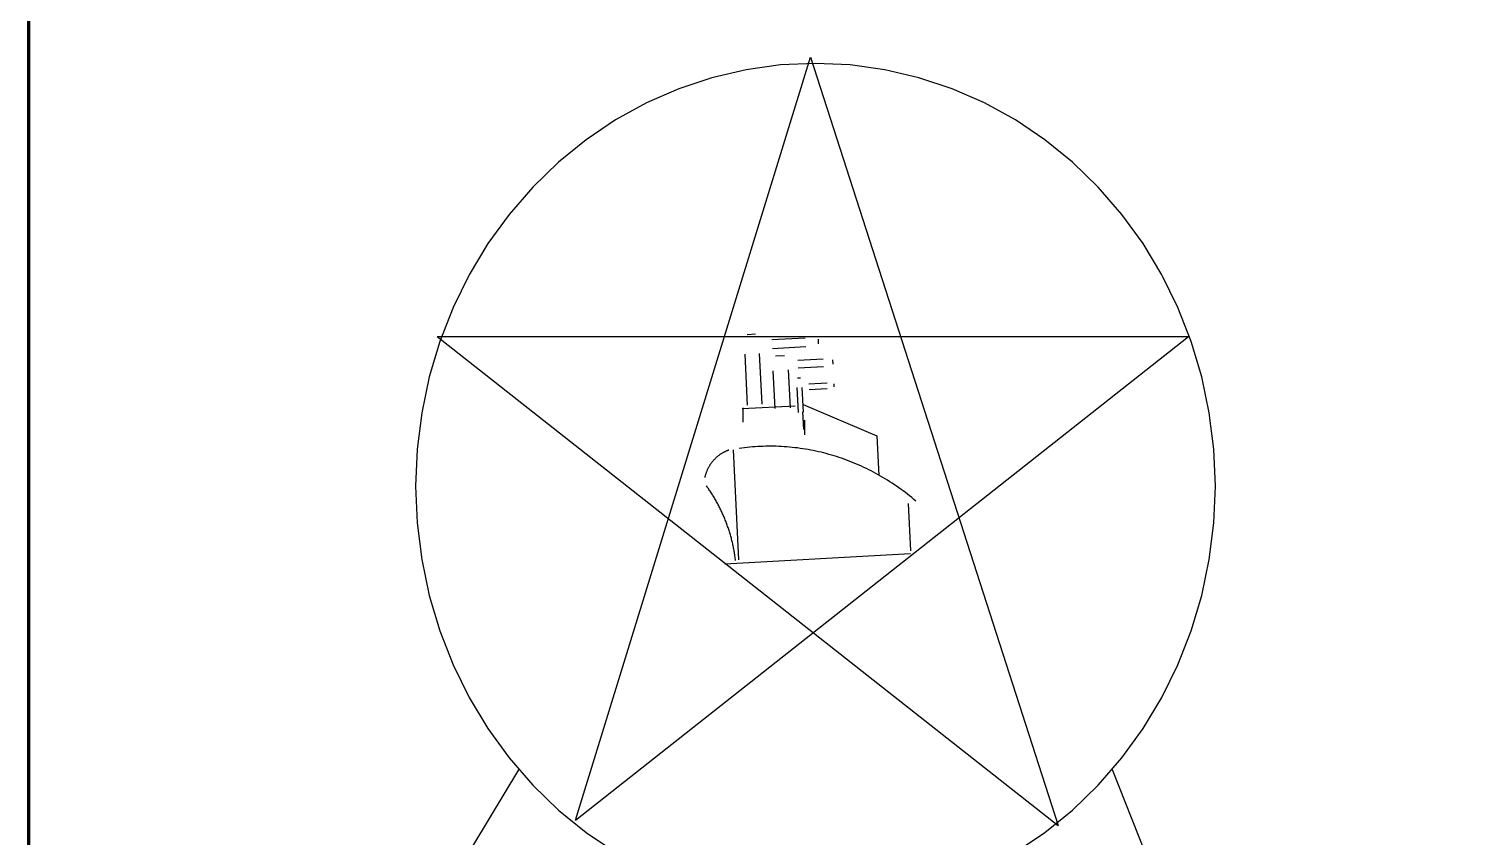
# Model space of a CAD drawing. Header units: inches. Extents: x 36 to 5114, y 9 to 306.
# Drawn here: x 267.86 to 288.47, y 41.08 to 52.69 of the extents above; entities that cross this region are included whole.
import ezdxf

# ---------------------------------------------------------------- set-up
doc = ezdxf.new("R2010")
doc.units = ezdxf.units.IN
doc.header["$MEASUREMENT"] = 0
doc.layers.add('DIM', color=1, linetype='Continuous', lineweight=25)
doc.layers.add('HEL-070', color=4, linetype='Continuous', lineweight=70)

msp = doc.modelspace()

# ---------------------------------------------------------------- linework, layer by layer
at = {"color": 4}
msp.add_line((267.857, 59.242), (267.857, 31.337), dxfattribs=at)
at = {"color": 6, "linetype": 'Continuous', "lineweight": -3}
for p, q in [((275.706, 41.328), (279.083, 52.285)), ((278.653, 52.172), (278.156, 52.103)), ((279.153, 52.195), (278.653, 52.172)), ((279.083, 52.285), (282.636, 41.252)), ((279.653, 52.172), (279.153, 52.195)), ((280.15, 52.103), (279.653, 52.172)), ((277.667, 51.988), (277.189, 51.829)), ((278.156, 52.103), (277.667, 51.988)), ((280.639, 51.988), (280.15, 52.103)), ((281.117, 51.829), (280.639, 51.988)), ((277.189, 51.829), (276.727, 51.626)), ((281.579, 51.626), (281.117, 51.829)), ((276.727, 51.626), (276.282, 51.382)), ((282.024, 51.382), (281.579, 51.626)), ((276.282, 51.382), (275.86, 51.097)), ((282.446, 51.097), (282.024, 51.382)), ((275.86, 51.097), (275.462, 50.775)), ((282.843, 50.775), (282.446, 51.097)), ((275.462, 50.775), (275.093, 50.417)), ((283.213, 50.417), (282.843, 50.775)), ((275.093, 50.417), (274.755, 50.027)), ((283.551, 50.027), (283.213, 50.417)), ((274.755, 50.027), (274.45, 49.607)), ((283.856, 49.607), (283.551, 50.027)), ((274.45, 49.607), (274.181, 49.16)), ((284.125, 49.16), (283.856, 49.607)), ((274.181, 49.16), (273.949, 48.69)), ((284.356, 48.69), (284.125, 49.16)), ((273.949, 48.69), (273.758, 48.201)), ((284.548, 48.201), (284.356, 48.69)), ((273.72, 48.274), (282.635, 41.252)), ((273.72, 48.274), (284.508, 48.274)), ((275.706, 41.328), (284.508, 48.274)), ((278.173, 48.304), (278.291, 48.31)), ((278.527, 48.228), (279.006, 48.255)), ((279.198, 48.167), (279.194, 48.237)), ((273.758, 48.201), (273.607, 47.696)), ((278.387, 47.3), (278.35, 48.029)), ((278.534, 48.102), (279.013, 48.129)), ((284.699, 47.696), (284.548, 48.201)), ((278.178, 47.289), (278.142, 48.018)), ((278.581, 47.994), (278.707, 48.001)), ((278.901, 47.932), (279.262, 47.952)), ((278.906, 47.822), (279.268, 47.842)), ((279.407, 47.874), (279.404, 47.936)), ((273.607, 47.696), (273.499, 47.179)), ((278.542, 47.78), (278.569, 47.238)), ((278.793, 47.25), (278.767, 47.793)), ((278.894, 47.678), (278.936, 47.68)), ((284.807, 47.179), (284.699, 47.696)), ((278.884, 47.539), (278.902, 47.183)), ((278.959, 47.543), (278.977, 47.187)), ((279.058, 47.592), (279.319, 47.606)), ((279.062, 47.513), (279.323, 47.528)), ((279.423, 47.551), (279.421, 47.595)), ((278.102, 47.237), (278.86, 47.279)), ((278.111, 47.251), (278.111, 47.045)), ((278.974, 47.295), (280.032, 46.849)), ((273.499, 47.179), (273.433, 46.654)), ((278.986, 46.938), (278.973, 47.192)), ((278.998, 47.063), (278.996, 47.071)), ((278.998, 47.063), (279, 47.071)), ((278.998, 46.859), (278.998, 47.063)), ((284.873, 46.654), (284.807, 47.179)), ((280.032, 46.849), (280.06, 46.279)), ((273.433, 46.654), (273.412, 46.125)), ((277.789, 46.582), (277.782, 46.577)), ((277.795, 46.586), (277.789, 46.582)), ((277.801, 46.59), (277.795, 46.586)), ((277.808, 46.594), (277.801, 46.59)), ((277.814, 46.598), (277.808, 46.594)), ((277.821, 46.602), (277.814, 46.598)), ((277.828, 46.605), (277.821, 46.602)), ((277.834, 46.609), (277.828, 46.605)), ((277.841, 46.613), (277.834, 46.609)), ((277.848, 46.616), (277.841, 46.613)), ((277.855, 46.619), (277.848, 46.616)), ((277.862, 46.623), (277.855, 46.619)), ((277.869, 46.626), (277.862, 46.623)), ((277.876, 46.629), (277.869, 46.626)), ((277.883, 46.632), (277.876, 46.629)), ((277.89, 46.634), (277.883, 46.632)), ((277.897, 46.637), (277.89, 46.634)), ((277.904, 46.64), (277.897, 46.637)), ((277.911, 46.642), (277.904, 46.64)), ((278.052, 45.064), (277.974, 46.646)), ((278.095, 46.671), (278.057, 46.666)), ((278.133, 46.676), (278.095, 46.671)), ((278.171, 46.68), (278.133, 46.676)), ((278.209, 46.683), (278.171, 46.68)), ((278.247, 46.687), (278.209, 46.683)), ((278.285, 46.69), (278.247, 46.687)), ((278.323, 46.692), (278.285, 46.69)), ((278.361, 46.694), (278.323, 46.692)), ((278.4, 46.695), (278.361, 46.694)), ((278.438, 46.696), (278.4, 46.695)), ((278.476, 46.697), (278.438, 46.696)), ((278.514, 46.697), (278.476, 46.697)), ((278.552, 46.696), (278.514, 46.697)), ((278.59, 46.696), (278.552, 46.696)), ((278.629, 46.694), (278.59, 46.696)), ((278.667, 46.692), (278.629, 46.694)), ((278.705, 46.69), (278.667, 46.692)), ((278.743, 46.687), (278.705, 46.69)), ((278.781, 46.684), (278.743, 46.687)), ((278.819, 46.68), (278.781, 46.684)), ((278.857, 46.676), (278.819, 46.68)), ((278.895, 46.672), (278.857, 46.676)), ((278.933, 46.667), (278.895, 46.672)), ((278.971, 46.661), (278.933, 46.667)), ((279.009, 46.655), (278.971, 46.661)), ((279.046, 46.649), (279.009, 46.655)), ((279.084, 46.642), (279.046, 46.649)), ((279.121, 46.635), (279.084, 46.642)), ((279.159, 46.627), (279.121, 46.635)), ((279.196, 46.618), (279.159, 46.627)), ((279.234, 46.61), (279.196, 46.618)), ((279.271, 46.601), (279.234, 46.61)), ((279.308, 46.591), (279.271, 46.601)), ((279.345, 46.581), (279.308, 46.591)), ((279.382, 46.57), (279.345, 46.581)), ((284.894, 46.125), (284.873, 46.654)), ((277.607, 46.373), (277.604, 46.366)), ((277.611, 46.38), (277.607, 46.373)), ((277.614, 46.387), (277.611, 46.38)), ((277.618, 46.394), (277.614, 46.387)), ((277.622, 46.401), (277.618, 46.394)), ((277.626, 46.408), (277.622, 46.401)), ((277.63, 46.414), (277.626, 46.408)), ((277.634, 46.421), (277.63, 46.414)), ((277.638, 46.428), (277.634, 46.421)), ((277.643, 46.434), (277.638, 46.428)), ((277.647, 46.441), (277.643, 46.434)), ((277.651, 46.447), (277.647, 46.441)), ((277.656, 46.453), (277.651, 46.447)), ((277.661, 46.46), (277.656, 46.453)), ((277.665, 46.466), (277.661, 46.46)), ((277.67, 46.472), (277.665, 46.466)), ((277.675, 46.478), (277.67, 46.472)), ((277.68, 46.484), (277.675, 46.478)), ((277.685, 46.49), (277.68, 46.484)), ((277.69, 46.496), (277.685, 46.49)), ((277.695, 46.501), (277.69, 46.496)), ((277.701, 46.507), (277.695, 46.501)), ((277.706, 46.513), (277.701, 46.507)), ((277.712, 46.518), (277.706, 46.513)), ((277.717, 46.524), (277.712, 46.518)), ((277.723, 46.529), (277.717, 46.524)), ((277.728, 46.534), (277.723, 46.529)), ((277.734, 46.539), (277.728, 46.534)), ((277.74, 46.544), (277.734, 46.539)), ((277.746, 46.549), (277.74, 46.544)), ((277.752, 46.554), (277.746, 46.549)), ((277.758, 46.559), (277.752, 46.554)), ((277.764, 46.564), (277.758, 46.559)), ((277.77, 46.568), (277.764, 46.564)), ((277.776, 46.573), (277.77, 46.568)), ((277.782, 46.577), (277.776, 46.573)), ((279.419, 46.559), (279.382, 46.57)), ((279.455, 46.548), (279.419, 46.559)), ((279.492, 46.536), (279.455, 46.548)), ((279.528, 46.524), (279.492, 46.536)), ((279.564, 46.511), (279.528, 46.524)), ((279.6, 46.498), (279.564, 46.511)), ((279.636, 46.484), (279.6, 46.498)), ((279.672, 46.47), (279.636, 46.484)), ((279.708, 46.456), (279.672, 46.47)), ((279.743, 46.441), (279.708, 46.456)), ((279.779, 46.425), (279.743, 46.441)), ((279.814, 46.41), (279.779, 46.425)), ((279.849, 46.393), (279.814, 46.41)), ((279.884, 46.377), (279.849, 46.393)), ((279.918, 46.36), (279.884, 46.377)), ((277.564, 46.255), (277.562, 46.247)), ((277.566, 46.262), (277.564, 46.255)), ((277.568, 46.27), (277.566, 46.262)), ((277.57, 46.278), (277.568, 46.27)), ((277.572, 46.285), (277.57, 46.278)), ((277.575, 46.293), (277.572, 46.285)), ((277.577, 46.3), (277.575, 46.293)), ((277.58, 46.308), (277.577, 46.3)), ((277.582, 46.315), (277.58, 46.308)), ((277.585, 46.323), (277.582, 46.315)), ((277.588, 46.33), (277.585, 46.323)), ((277.591, 46.337), (277.588, 46.33)), ((277.594, 46.345), (277.591, 46.337)), ((277.597, 46.352), (277.594, 46.345)), ((277.6, 46.359), (277.597, 46.352)), ((277.604, 46.366), (277.6, 46.359)), ((279.953, 46.342), (279.918, 46.36)), ((279.987, 46.324), (279.953, 46.342)), ((280.021, 46.306), (279.987, 46.324)), ((280.055, 46.287), (280.021, 46.306)), ((280.088, 46.268), (280.055, 46.287)), ((280.122, 46.249), (280.088, 46.268)), ((280.155, 46.229), (280.122, 46.249)), ((280.188, 46.208), (280.155, 46.229)), ((280.221, 46.188), (280.188, 46.208)), ((280.253, 46.167), (280.221, 46.188)), ((273.412, 46.125), (273.433, 45.596)), ((277.596, 46.116), (277.587, 46.129)), ((277.605, 46.103), (277.596, 46.116)), ((277.615, 46.09), (277.605, 46.103)), ((277.624, 46.077), (277.615, 46.09)), ((277.633, 46.063), (277.624, 46.077)), ((277.642, 46.05), (277.633, 46.063)), ((277.651, 46.037), (277.642, 46.05)), ((277.659, 46.023), (277.651, 46.037)), ((277.668, 46.01), (277.659, 46.023)), ((277.676, 45.996), (277.668, 46.01)), ((277.685, 45.983), (277.676, 45.996)), ((277.693, 45.969), (277.685, 45.983)), ((277.702, 45.955), (277.693, 45.969)), ((280.286, 46.145), (280.253, 46.167)), ((280.318, 46.123), (280.286, 46.145)), ((280.35, 46.101), (280.318, 46.123)), ((280.381, 46.078), (280.35, 46.101)), ((280.413, 46.055), (280.381, 46.078)), ((280.444, 46.032), (280.413, 46.055)), ((280.475, 46.008), (280.444, 46.032)), ((280.505, 45.984), (280.475, 46.008)), ((280.535, 45.959), (280.505, 45.984)), ((284.873, 45.596), (284.894, 46.125)), ((277.71, 45.941), (277.702, 45.955)), ((277.718, 45.928), (277.71, 45.941)), ((277.726, 45.914), (277.718, 45.928)), ((277.734, 45.9), (277.726, 45.914)), ((277.741, 45.886), (277.734, 45.9)), ((277.749, 45.871), (277.741, 45.886)), ((277.757, 45.857), (277.749, 45.871)), ((277.764, 45.843), (277.757, 45.857)), ((277.772, 45.829), (277.764, 45.843)), ((277.779, 45.814), (277.772, 45.829)), ((277.786, 45.8), (277.779, 45.814)), ((277.793, 45.785), (277.786, 45.8)), ((277.8, 45.771), (277.793, 45.785)), ((277.807, 45.756), (277.8, 45.771)), ((277.814, 45.742), (277.807, 45.756)), ((280.483, 45.873), (280.516, 45.197)), ((280.565, 45.934), (280.535, 45.959)), ((280.595, 45.909), (280.565, 45.934)), ((273.433, 45.596), (273.499, 45.07)), ((277.82, 45.727), (277.814, 45.742)), ((277.827, 45.712), (277.82, 45.727)), ((277.833, 45.697), (277.827, 45.712)), ((277.84, 45.683), (277.833, 45.697)), ((277.846, 45.668), (277.84, 45.683)), ((277.852, 45.653), (277.846, 45.668)), ((277.858, 45.638), (277.852, 45.653)), ((277.864, 45.623), (277.858, 45.638)), ((277.87, 45.608), (277.864, 45.623)), ((277.876, 45.593), (277.87, 45.608)), ((277.881, 45.577), (277.876, 45.593)), ((277.887, 45.562), (277.881, 45.577)), ((277.892, 45.547), (277.887, 45.562)), ((284.807, 45.07), (284.873, 45.596)), ((277.898, 45.532), (277.892, 45.547)), ((277.903, 45.516), (277.898, 45.532)), ((277.908, 45.501), (277.903, 45.516)), ((277.913, 45.485), (277.908, 45.501)), ((277.918, 45.47), (277.913, 45.485)), ((277.922, 45.454), (277.918, 45.47)), ((277.927, 45.439), (277.922, 45.454)), ((277.932, 45.423), (277.927, 45.439)), ((277.936, 45.408), (277.932, 45.423)), ((277.94, 45.392), (277.936, 45.408)), ((277.945, 45.376), (277.94, 45.392)), ((277.949, 45.361), (277.945, 45.376)), ((277.953, 45.345), (277.949, 45.361)), ((277.957, 45.329), (277.953, 45.345)), ((277.85, 45.011), (280.518, 45.159)), ((277.96, 45.313), (277.957, 45.329)), ((277.964, 45.298), (277.96, 45.313)), ((277.968, 45.282), (277.964, 45.298)), ((277.971, 45.266), (277.968, 45.282)), ((277.974, 45.25), (277.971, 45.266)), ((277.978, 45.234), (277.974, 45.25)), ((277.981, 45.218), (277.978, 45.234)), ((277.984, 45.202), (277.981, 45.218)), ((277.987, 45.186), (277.984, 45.202)), ((277.989, 45.17), (277.987, 45.186)), ((277.992, 45.154), (277.989, 45.17)), ((277.995, 45.138), (277.992, 45.154)), ((277.997, 45.122), (277.995, 45.138)), ((273.499, 45.07), (273.607, 44.553)), ((277.999, 45.106), (277.997, 45.122)), ((278.002, 45.09), (277.999, 45.106)), ((278.004, 45.073), (278.002, 45.09)), ((278.006, 45.057), (278.004, 45.073)), ((284.699, 44.553), (284.807, 45.07)), ((273.607, 44.553), (273.758, 44.048)), ((284.548, 44.048), (284.699, 44.553)), ((273.758, 44.048), (273.949, 43.559)), ((284.356, 43.559), (284.548, 44.048)), ((273.949, 43.559), (274.181, 43.089)), ((284.125, 43.089), (284.356, 43.559)), ((274.181, 43.089), (274.45, 42.643)), ((283.856, 42.643), (284.125, 43.089)), ((274.45, 42.643), (274.755, 42.223)), ((283.551, 42.223), (283.856, 42.643)), ((271.663, 36.694), (274.896, 42.051)), ((274.755, 42.223), (275.093, 41.832)), ((283.213, 41.832), (283.551, 42.223)), ((283.414, 42.056), (285.535, 36.699)), ((275.093, 41.832), (275.462, 41.474)), ((282.843, 41.474), (283.213, 41.832)), ((275.462, 41.474), (275.86, 41.152)), ((282.446, 41.152), (282.843, 41.474)), ((275.86, 41.152), (276.282, 40.867)), ((282.024, 40.867), (282.446, 41.152))]:
    msp.add_line(p, q, dxfattribs=at)
at = {"layer": 'DIM'}
msp.add_lwpolyline([(267.857, 59.242), (433.286, 59.242), (433.286, 31.337), (267.857, 31.337)], close=True, dxfattribs=at)
at = {"layer": 'HEL-070'}
msp.add_lwpolyline([(433.286, 31.337), (267.857, 31.337), (267.857, 89.32), (433.286, 89.32)], close=True, dxfattribs=at)

doc.saveas('drawing.dxf')
